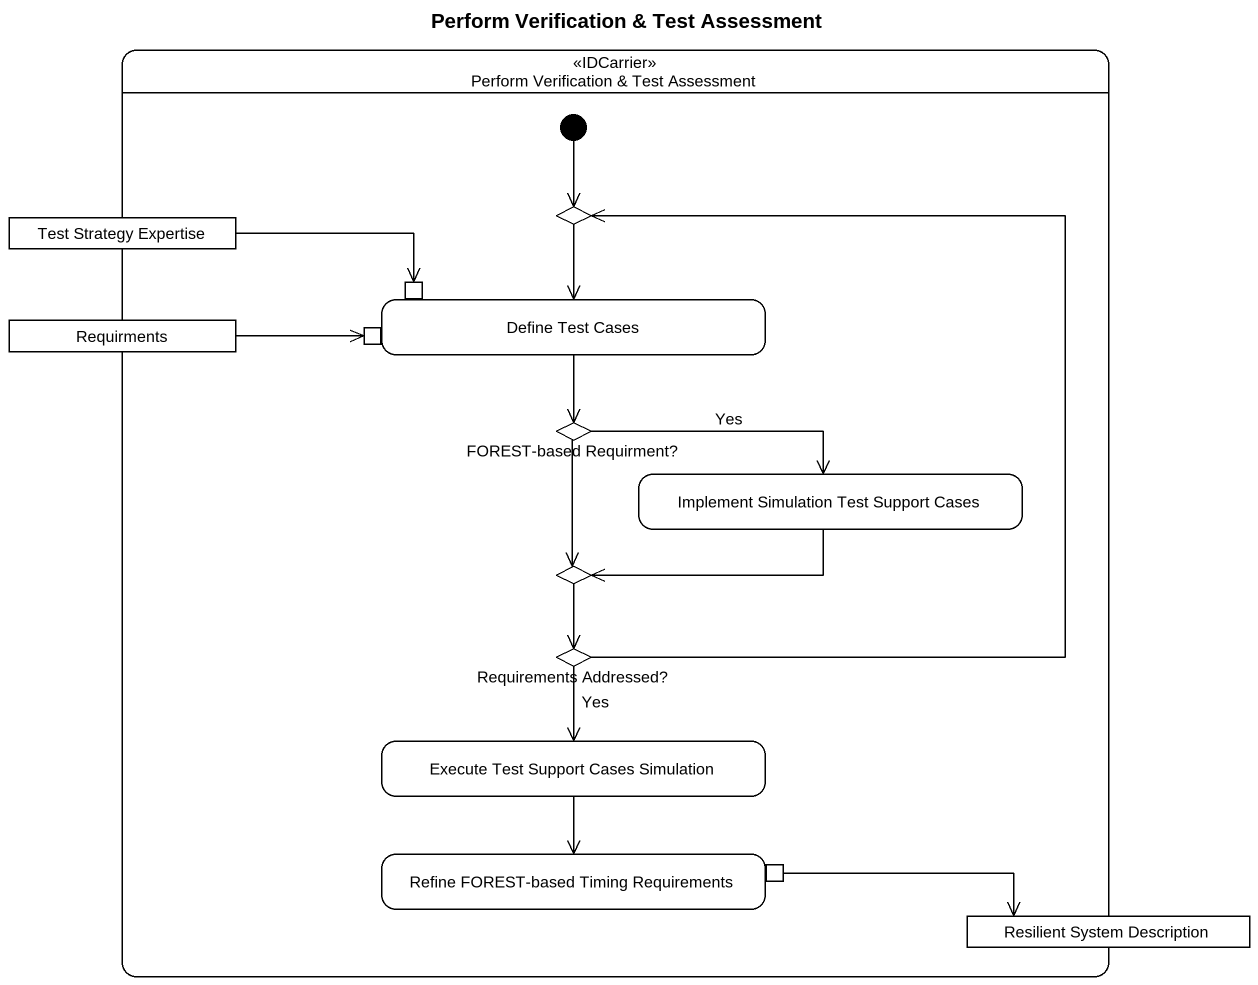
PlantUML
@startuml
title Perform Verification & Test Assessment
hide empty description
state "Perform Verification & Test Assessment" as Perform_Verification_Test <<IDCarrier>> {
  state choice1 <<choice>>
  state "Test Strategy Expertise" as Test_Strategy_Expertise <<object>>
  state Requirments <<object>>
  state "Define Test Cases" as Define_Test_Cases {
    state pin1 <<inputPin>>
    state pin2 <<inputPin>>
  }
  state "FOREST-based Requirment?" as FOREST_based_Requirment <<choice>>
  state "Implement Simulation Test Support Cases" as Implement_Simulation_Test
  state choice2 <<choice>>
  state "Requirements Addressed?" as Requirements_Addressed <<choice>>
  state "Execute Test Support Cases Simulation" as Execute_Test_Support_Cases
  state "Refine FOREST-based Timing Requirements" as Refine_FOREST_based_Timing {
    state pin3 <<outputPin>>
  }
  state "Resilient System Description" as Resilient_System_Description <<object>>
  [*] --> choice1
}
choice1 --> Define_Test_Cases
Test_Strategy_Expertise -right-> pin2
Requirments -right-> pin1
Define_Test_Cases --> FOREST_based_Requirment
FOREST_based_Requirment -right-> Implement_Simulation_Test : Yes
FOREST_based_Requirment --> choice2
Implement_Simulation_Test -left-> choice2
choice2 --> Requirements_Addressed
Requirements_Addressed -up-> choice1
Requirements_Addressed --> Execute_Test_Support_Cases : Yes
Execute_Test_Support_Cases --> Refine_FOREST_based_Timing
pin3 -right-> Resilient_System_Description
@enduml
